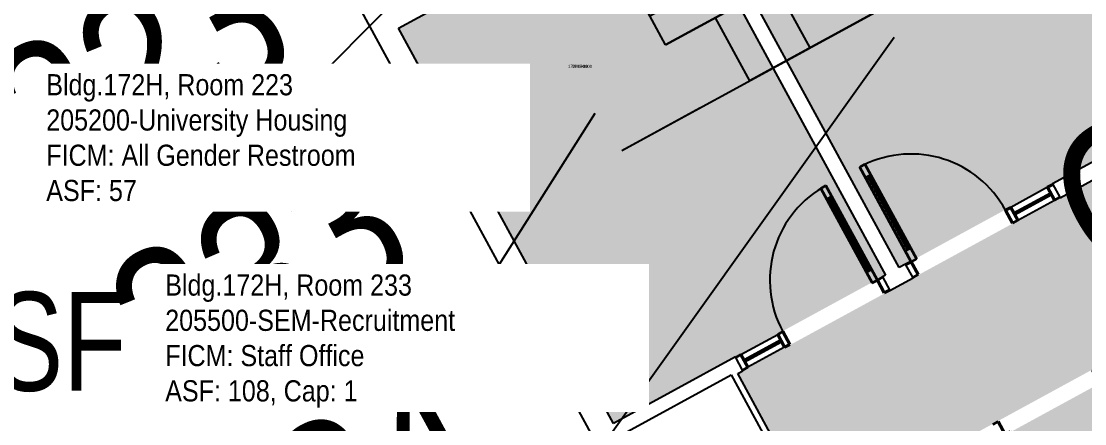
# Model space of a CAD drawing. Header units: inches. Extents: x 69230737 to 69232197, y 27661778 to 27663538.
# Drawn here: x 69230936.2 to 69231292.3, y 27662849.8 to 27662984.3 of the extents above; entities that cross this region are included whole.
import ezdxf
from ezdxf.enums import TextEntityAlignment as Align

# ---------------------------------------------------------------- set-up
doc = ezdxf.new("R2010")
doc.units = ezdxf.units.IN
doc.header["$LTSCALE"] = 100
doc.header["$MEASUREMENT"] = 0
for name, color, linetype in [('A-DOOR', 2, 'CONTINUOUS'), ('A-IDEN-RNUM', 7, 'CONTINUOUS'), ('A-IDEN-SNUM', 4, 'CONTINUOUS'), ('A-IDEN-VNUM', 4, 'CONTINUOUS'), ('A-WALL', 5, 'CONTINUOUS'), ('AREA-TEXT', 3, 'CONTINUOUS'), ('I-FURN', 2, 'CONTINUOUS'), ('Rooms-Category-Color', 7, 'CONTINUOUS'), ('Rooms-College-Color', 7, 'CONTINUOUS'), ('Rooms-Department-Color', 7, 'CONTINUOUS'), ('Rooms-Division-Color', 7, 'CONTINUOUS'), ('Rooms-Information', 7, 'CONTINUOUS')]:
    doc.layers.add(name, color=color, linetype=linetype)
doc.styles.add('CP_AREA', font='arial.ttf', dxfattribs={"height": 15})
doc.styles.add('CP_ROOMSNUMBER', font='arial.ttf', dxfattribs={"height": 1})
doc.styles.add('CP_ROOMVNUMBER', font='arial.ttf', dxfattribs={"width": 0.85, "height": 0.075})

# ---------------------------------------------------------------- blocks, each defined once
blk = doc.blocks.new('VDT - Door _ Sidelight - DOOR - VDT - Door _ Sidelight - DOOR-2551899-Dependent - LEVEL 2A')
at = {"layer": 'A-DOOR', "lineweight": 35}
for p, q in [((4, 38.4375), (2, 38.4375)), ((2, 38.4375), (2, 2.4375)), ((4, 2.4375), (4, 38.4375)), ((-34, 0.25), (-48, 0.25)), ((-48, 0.25), (-48, -0.25)), ((-34, -0.25), (-34, 0.25)), ((2, 2.4375), (4, 2.4375)), ((-48, -0.25), (-34, -0.25))]:
    blk.add_line(p, q, dxfattribs=at)
at = {"layer": 'A-DOOR'}
for p, q in [((2, 34.4375), (4, 34.4375)), ((2.75, 34.4375), (2.75, 6.4375)), ((3.25, 34.4375), (3.25, 6.4375)), ((2, 6.4375), (4, 6.4375)), ((-48, 2.4375), (-34, 2.4375)), ((-34, -2.4375), (-48, -2.4375))]:
    blk.add_line(p, q, dxfattribs=at)
at = {"layer": 'A-DOOR', "lineweight": 40}
for p, q in [((-48, 2.4375), (-50, 2.4375)), ((-48, -2.4375), (-48, 2.4375)), ((-32, 2.4375), (-34, 2.4375)), ((-34, 2.4375), (-34, -2.4375)), ((-32, -2.4375), (-32, 2.4375)), ((6, 2.4375), (4, 2.4375)), ((4, 2.4375), (4, -2.4375)), ((-50, -2.4375), (-48, -2.4375)), ((-34, -2.4375), (-32, -2.4375)), ((4, -2.4375), (6, -2.4375))]:
    blk.add_line(p, q, dxfattribs=at)
at = {"layer": 'A-DOOR', "lineweight": 25}
blk.add_arc((4, 2.4375), 36, 92.188913, 180, dxfattribs=at)
blk = doc.blocks.new('VDT - Door _ Sidelight - DOOR - VDT - Door _ Sidelight - DOOR-2551900-Dependent - LEVEL 2A')
at = {"layer": 'A-DOOR', "lineweight": 40}
for p, q in [((-50, 2.4375), (-48, 2.4375)), ((-48, 2.4375), (-48, -2.4375)), ((-34, -2.4375), (-34, 2.4375)), ((-34, 2.4375), (-32, 2.4375)), ((-32, 2.4375), (-32, -2.4375)), ((4, -2.4375), (4, 2.4375)), ((4, 2.4375), (6, 2.4375)), ((-48, -2.4375), (-50, -2.4375)), ((-32, -2.4375), (-34, -2.4375)), ((6, -2.4375), (4, -2.4375))]:
    blk.add_line(p, q, dxfattribs=at)
at = {"layer": 'A-DOOR'}
for p, q in [((-34, 2.4375), (-48, 2.4375)), ((-48, -2.4375), (-34, -2.4375)), ((2, -6.4375), (4, -6.4375)), ((2.75, -34.4375), (2.75, -6.4375)), ((3.25, -34.4375), (3.25, -6.4375)), ((2, -34.4375), (4, -34.4375))]:
    blk.add_line(p, q, dxfattribs=at)
at = {"layer": 'A-DOOR', "lineweight": 35}
for p, q in [((-48, 0.25), (-34, 0.25)), ((-48, -0.25), (-48, 0.25)), ((-34, 0.25), (-34, -0.25)), ((-34, -0.25), (-48, -0.25)), ((2, -2.4375), (4, -2.4375)), ((2, -38.4375), (2, -2.4375)), ((4, -2.4375), (4, -38.4375)), ((4, -38.4375), (2, -38.4375))]:
    blk.add_line(p, q, dxfattribs=at)
at = {"layer": 'A-DOOR', "lineweight": 25}
blk.add_arc((4, -2.4375), 36, 180, 267.811087, dxfattribs=at)
blk = doc.blocks.new('Furniture-Workstation L - Free Standing-V2-Dependent - LEVEL 2A')
at = {"layer": 'I-FURN'}
for p, q in [((42, 28.8125), (42, -43)), ((42, 28.8125), (42, -1)), ((42, -43), (42, 28.8125)), ((18, -1), (-28.8125, -1)), ((-28.8125, -1), (-13, -1)), ((-13, -17), (-13, -1)), ((-13, -1), (7, -1)), ((-13, -17), (-13, -1)), ((-13, -1), (7, -1)), ((-13, -1), (-13, -17)), ((7, -1), (7, -17)), ((7, -1), (7, -17)), ((7, -17), (7, -1)), ((7, -1), (18, -1)), ((18, -1), (18, -43)), ((18, -1), (18, -43)), ((7, -17), (-13, -17)), ((7, -17), (-13, -17)), ((-13, -17), (7, -17)), ((18, -43), (42, -43))]:
    blk.add_line(p, q, dxfattribs=at)
blk = doc.blocks.new('Furniture-Workstation L - Free Standing-V3-Dependent - LEVEL 2A')
at = {"layer": 'I-FURN'}
for p, q in [((18, 1), (18, 43)), ((42, 43), (18, 43)), ((18, 43), (18, 1)), ((42, -28.8125), (42, 43)), ((42, -28.8125), (42, 43)), ((7, 17), (-13, 17)), ((-13, 17), (-13, 1)), ((7, 17), (-13, 17)), ((-13, 17), (-13, 1)), ((7, 17), (-13, 17)), ((-13, 17), (-13, 1)), ((7, 1), (7, 17)), ((7, 1), (7, 17)), ((7, 1), (7, 17)), ((18, 1), (-29, 1)), ((-13, 1), (-29, 1)), ((-13, 1), (7, 1)), ((-13, 1), (7, 1)), ((18, 1), (7, 1)), ((42, -28.8125), (42, 1))]:
    blk.add_line(p, q, dxfattribs=at)

msp = doc.modelspace()

# ---------------------------------------------------------------- hatches: boundary and pattern name
at = {"layer": 'Rooms-Category-Color', "true_color": 0xadadad}
msp.add_hatch(color=253, dxfattribs=at).paths.add_polyline_path([(69231505.16, 27662627.1), (69231557.86, 27662655.8), (69231287.29, 27663153.03), (69231234.42, 27663124.23), (69231329.32, 27662949.99), (69231176.07, 27662866.54), (69231202.68, 27662817.68), (69231355.92, 27662901.14)])
at = {"layer": 'Rooms-Category-Color', "true_color": 0xfa9ba3}
for points in [[(69231158.5, 27663033.53), (69231230.15, 27662901.96), (69231322.19, 27662952.09), (69231250.54, 27663083.66), (69231177.93, 27663044.11)], [(69231062.53, 27662981.98), (69231134.48, 27662849.86), (69231171.64, 27662870.1), (69231172.79, 27662870.72), (69231225.54, 27662899.45), (69231153.92, 27663030.96), (69231153.59, 27663031.57), (69231104.85, 27663005.02), (69231103.86, 27663004.48)], [(69231424.48, 27662764.26), (69231353.82, 27662894.02), (69231261.77, 27662843.89), (69231332.44, 27662714.13)]]:
    msp.add_hatch(color=241, dxfattribs=at).paths.add_polyline_path(points)
at = {"layer": 'Rooms-College-Color', "true_color": 0xadadad}
msp.add_hatch(color=253, dxfattribs=at).paths.add_polyline_path([(69231505.16, 27662627.1), (69231557.86, 27662655.8), (69231287.29, 27663153.03), (69231234.42, 27663124.23), (69231329.32, 27662949.99), (69231176.07, 27662866.54), (69231202.68, 27662817.68), (69231355.92, 27662901.14)])
at = {"layer": 'Rooms-College-Color', "true_color": 0x80bc67}
for points in [[(69231158.5, 27663033.53), (69231230.15, 27662901.96), (69231322.19, 27662952.09), (69231250.54, 27663083.66), (69231177.93, 27663044.11)], [(69231062.53, 27662981.98), (69231134.48, 27662849.86), (69231171.64, 27662870.1), (69231172.79, 27662870.72), (69231225.54, 27662899.45), (69231153.92, 27663030.96), (69231153.59, 27663031.57), (69231104.85, 27663005.02), (69231103.86, 27663004.48)], [(69231424.48, 27662764.26), (69231353.82, 27662894.02), (69231261.77, 27662843.89), (69231332.44, 27662714.13)]]:
    msp.add_hatch(color=83, dxfattribs=at).paths.add_polyline_path(points)
at = {"layer": 'Rooms-Department-Color', "true_color": 0xacacac}
msp.add_hatch(color=253, dxfattribs=at).paths.add_polyline_path([(69231505.16, 27662627.1), (69231557.86, 27662655.8), (69231287.29, 27663153.03), (69231234.42, 27663124.23), (69231329.32, 27662949.99), (69231176.07, 27662866.54), (69231202.68, 27662817.68), (69231355.92, 27662901.14)])
at = {"layer": 'Rooms-Department-Color', "true_color": 0x003fff}
for points in [[(69231158.5, 27663033.53), (69231230.15, 27662901.96), (69231322.19, 27662952.09), (69231250.54, 27663083.66), (69231177.93, 27663044.11)], [(69231062.53, 27662981.98), (69231134.48, 27662849.86), (69231171.64, 27662870.1), (69231172.79, 27662870.72), (69231225.54, 27662899.45), (69231153.92, 27663030.96), (69231153.59, 27663031.57), (69231104.85, 27663005.02), (69231103.86, 27663004.48)], [(69231424.48, 27662764.26), (69231353.82, 27662894.02), (69231261.77, 27662843.89), (69231332.44, 27662714.13)]]:
    msp.add_hatch(color=160, dxfattribs=at).paths.add_polyline_path(points)
at = {"layer": 'Rooms-Division-Color', "true_color": 0xadadad}
msp.add_hatch(color=253, dxfattribs=at).paths.add_polyline_path([(69231505.16, 27662627.1), (69231557.86, 27662655.8), (69231287.29, 27663153.03), (69231234.42, 27663124.23), (69231329.32, 27662949.99), (69231176.07, 27662866.54), (69231202.68, 27662817.68), (69231355.92, 27662901.14)])
at = {"layer": 'Rooms-Division-Color', "true_color": 0x003fff}
for points in [[(69231158.5, 27663033.53), (69231230.15, 27662901.96), (69231322.19, 27662952.09), (69231250.54, 27663083.66), (69231177.93, 27663044.11)], [(69231062.53, 27662981.98), (69231134.48, 27662849.86), (69231171.64, 27662870.1), (69231172.79, 27662870.72), (69231225.54, 27662899.45), (69231153.92, 27663030.96), (69231153.59, 27663031.57), (69231104.85, 27663005.02), (69231103.86, 27663004.48)], [(69231424.48, 27662764.26), (69231353.82, 27662894.02), (69231261.77, 27662843.89), (69231332.44, 27662714.13)]]:
    msp.add_hatch(color=160, dxfattribs=at).paths.add_polyline_path(points)

# ---------------------------------------------------------------- linework, layer by layer
at = {"layer": 'A-IDEN-VNUM', "lineweight": -3}
msp.add_lwpolyline([(69231039.64, 27662969.34), (69231174.68, 27663105.43)], dxfattribs=at)
at = {"layer": 'A-IDEN-VNUM'}
for points in [[(69231115.11, 27662820.37), (69231228.49, 27662979)], [(69231084.13, 27662883.93), (69231128.38, 27662953.58)]]:
    msp.add_lwpolyline(points, dxfattribs=at)
at = {"layer": 'A-WALL', "lineweight": -3}
for p, q in [((69230898.83, 27663265.32), (69231693.72, 27661805.7)), ((69231062.53, 27662981.98), (69231153.59, 27663031.57)), ((69231153.59, 27663031.57), (69231225.54, 27662899.45)), ((69231230.15, 27662901.96), (69231158.5, 27663033.53)), ((69231134.48, 27662849.86), (69231062.53, 27662981.98)), ((69231322.19, 27662952.09), (69231281.47, 27662929.91)), ((69231283.98, 27662925.3), (69231329.32, 27662949.99)), ((69231281.47, 27662929.91), (69231283.98, 27662925.3)), ((69231232.29, 27662903.13), (69231230.15, 27662901.96)), ((69231234.8, 27662898.52), (69231232.29, 27662903.13)), ((69231225.54, 27662899.45), (69231224.5, 27662898.89)), ((69231224.5, 27662898.89), (69231227.01, 27662894.27)), ((69231227.01, 27662894.27), (69231234.8, 27662898.52)), ((69231175.32, 27662872.1), (69231134.48, 27662849.86)), ((69231177.83, 27662867.49), (69231175.32, 27662872.1)), ((69231136.69, 27662845.8), (69231173.91, 27662866.07)), ((69231173.91, 27662866.07), (69231201.11, 27662816.12)), ((69231176.07, 27662866.54), (69231177.83, 27662867.49)), ((69231202.68, 27662817.68), (69231176.07, 27662866.54))]:
    msp.add_line(p, q, dxfattribs=at)

# ---------------------------------------------------------------- block references
at = {"layer": 'A-DOOR', "lineweight": -3}
for name, p, rotation in [('VDT - Door _ Sidelight - DOOR - VDT - Door _ Sidelight - DOOR-2551900-Dependent - LEVEL 2A', (69231238.82, 27662903.69), 208.5723556192781), ('VDT - Door _ Sidelight - DOOR - VDT - Door _ Sidelight - DOOR-2551899-Dependent - LEVEL 2A', (69231220.48, 27662893.71), 28.57235561927805), ('VDT - Door _ Sidelight - DOOR - VDT - Door _ Sidelight - DOOR-2551899-Dependent - LEVEL 2A', (69231267.93, 27662850.23), 208.5723556192779)]:
    msp.add_blockref(name, p, dxfattribs=dict(at, rotation=rotation))
at = {"layer": 'I-FURN', "lineweight": -3, "rotation": 298.572355619278}
for name, p in [('Furniture-Workstation L - Free Standing-V2-Dependent - LEVEL 2A', (69231197.67, 27663021.84)), ('Furniture-Workstation L - Free Standing-V3-Dependent - LEVEL 2A', (69231142.45, 27662991.77))]:
    msp.add_blockref(name, p, dxfattribs=at)

# ---------------------------------------------------------------- texts
at = {"layer": 'A-IDEN-RNUM', "lineweight": -3, "style": 'CP_ROOMSNUMBER'}
msp.add_text('0233-00', height=1, dxfattribs=at).set_placement((69231123.28, 27662969.23), align=Align.MIDDLE_CENTER)
at = {"layer": 'A-IDEN-SNUM', "lineweight": -3, "style": 'CP_ROOMSNUMBER'}
msp.add_text('172H023300', height=1, dxfattribs=at).set_placement((69231123.28, 27662969.23), align=Align.MIDDLE_CENTER)
at = {"layer": 'A-IDEN-VNUM', "lineweight": -3, "style": 'CP_ROOMVNUMBER', "width": 0.85}
for s, p in [('223', (69230975.8, 27662969.27)), ('C201', (69231348.78, 27662949.78)), ('233', (69231015.63, 27662900.27)), ('234', (69231042.1, 27662827))]:
    msp.add_text(s, height=49.5, rotation=28.5724, dxfattribs=at).set_placement(p, align=Align.MIDDLE_CENTER)
at = {"layer": 'AREA-TEXT', "lineweight": -3, "style": 'CP_AREA', "width": 0.75}
msp.add_text('108 SF', height=33, dxfattribs=at).set_placement((69230915.61, 27662877.27), align=Align.MIDDLE_CENTER)

# ---------------------------------------------------------------- next in the draw order: texts
at = {"layer": 'Rooms-Information', "char_height": 7.0714, "width": 158.4, "attachment_point": 7, "style": 'CP_ROOMVNUMBER', "bg_fill": 3, "box_fill_scale": 1.5, "bg_fill_color": 256, "bg_fill_true_color": 13158600, "bg_fill_transparency": 0}
for s, insert in [('Bldg.172H, Room 223^M^J205200-University Housing^M^JFICM: All Gender Restroom^M^JASF: 57', (69230944.57, 27662924.08)), ('Bldg.172H, Room 233^M^J205500-SEM-Recruitment^M^JFICM: Staff Office^M^JASF: 108, Cap: 1', (69230984.4, 27662855.08))]:
    msp.add_mtext(s, dxfattribs=dict(at, insert=insert))

doc.saveas('drawing.dxf')
